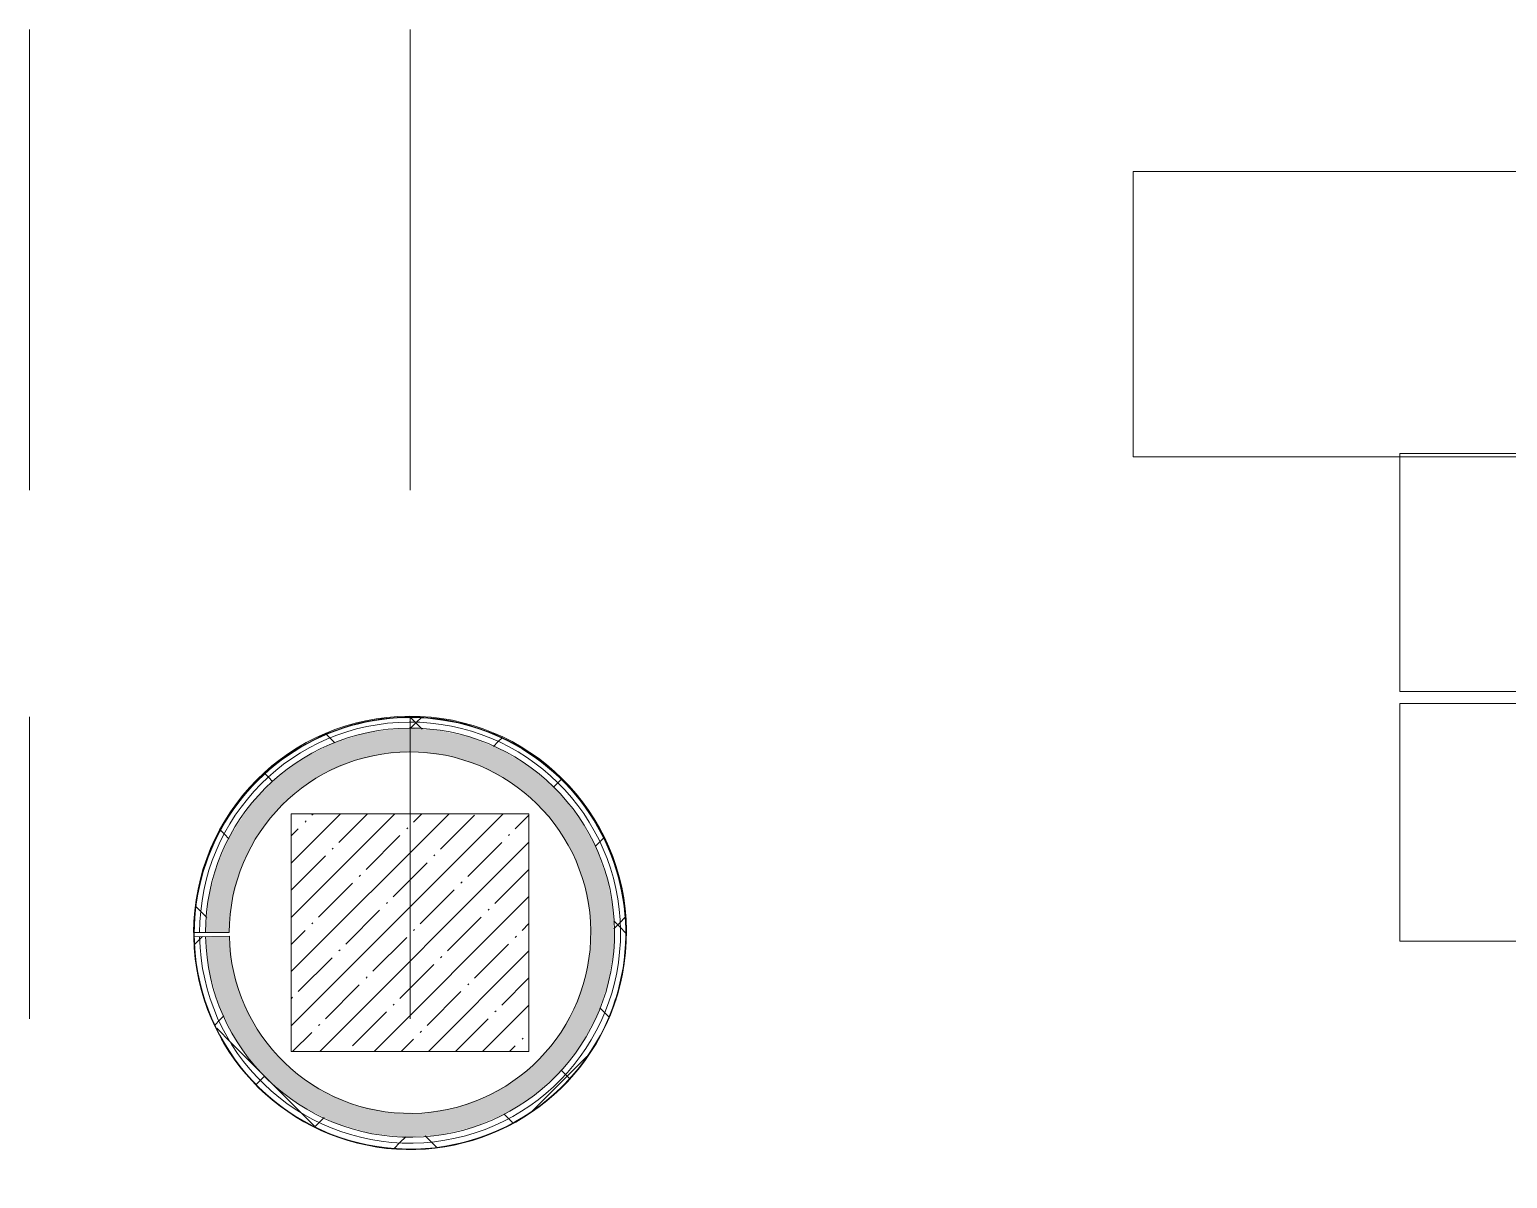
# Model space of a CAD drawing. Header units: millimetres. Extents: x 35881 to 234190, y -8553 to 29063.
# Drawn here: x 47660 to 50767, y 22483 to 24898 of the extents above; entities that cross this region are included whole.
import ezdxf

# ---------------------------------------------------------------- set-up
doc = ezdxf.new("R2010")
doc.units = ezdxf.units.MM
doc.linetypes.add('Осевая', pattern=[3175, 635, -476.25, 1587.5, -476.25])
for name, color, linetype, lineweight in [('A-WALL', 7, 'Continuous', 9), ('I-WALL', 7, 'Continuous', 9), ('S-COLS', 7, 'Continuous', 9), ('Оси-2', 7, 'Осевая', 9)]:
    doc.layers.add(name, color=color, linetype=linetype, lineweight=lineweight)
for name, color, linetype, lineweight, true_color in [('A-WALL-1', 7, 'Continuous', 9, 0x3c3c3c), ('A-WALL-FNSH-1', 7, 'Continuous', 9, 0x3c3c3c), ('I-FURN-1', 7, 'Continuous', 9, 0xf0f0f0)]:
    doc.layers.add(name, color=color, linetype=linetype, lineweight=lineweight, true_color=true_color)
pattern_1 = [(45, (0, 0), (-106.066, 106.066), []), (135, (0, 0), (-106.066, -106.066), [])]

# ---------------------------------------------------------------- blocks, each defined once
blk = doc.blocks.new('BSC_Колонна _Прямоугольная - 500х500-V29-План размещения напольных электротехнических лючков и розеток 1 этажа в осях 12-23')
at = {"layer": 'S-COLS'}
h = blk.add_hatch(dxfattribs=at)
h.set_pattern_fill('FP_42', color=256, style=0, pattern_type=2)
h.set_pattern_definition([(45, (-48460, -23000), (-57.02463, 57.02463), []), (45, (-48402.975, -23000), (-57.02463, 57.02463), [100.806, -20.161, 3.353, -16.808])])
h.paths.add_polyline_path([(-196.5, -250), (250, -249.4), (250, 250), (-250, 250), (-250, -250)])
for p, q in [((250, 250), (-250, 250)), ((-250, 250), (-250, -250)), ((250, -250), (250, 250)), ((-250, -250), (250, -250))]:
    blk.add_line(p, q, dxfattribs=at)
blk = doc.blocks.new('Стол базовый прямоугольный - 1_70п-25542645-План размещения напольных электротехнических лючков и розеток 1 этажа в осях 12-23')
at = {"layer": 'I-FURN-1'}
for p, q in [((700, 300), (-700, 300)), ((-700, 300), (-700, -300)), ((700, -300), (700, 300)), ((-700, -300), (700, -300))]:
    blk.add_line(p, q, dxfattribs=at)
blk = doc.blocks.new('Стол базовый прямоугольный - 1_325п-25542841-План размещения напольных электротехнических лючков и розеток 1 этажа в осях 12-23')
at = {"layer": 'I-FURN-1'}
for p, q in [((400, 250), (-400, 250)), ((-400, 250), (-400, -250)), ((400, -250), (400, 250)), ((-400, -250), (400, -250))]:
    blk.add_line(p, q, dxfattribs=at)

msp = doc.modelspace()

# ---------------------------------------------------------------- hatches: boundary and pattern name
at = {"layer": 'I-WALL'}
h = msp.add_hatch(dxfattribs=at)
h.set_pattern_fill('FP_60', color=256, style=0, pattern_type=2)
h.set_pattern_definition(pattern_1)
h.paths.add_polyline_path([(48429, 22546.1), (48503.9, 22547.1), (48577.7, 22560.5), (48648.2, 22585.7), (48713.6, 22622.2), (48772.2, 22669), (48822.3, 22724.7), (48862.5, 22787.9), (48891.9, 22856.8), (48909.5, 22929.6), (48915, 23004.3), (48908.1, 23078.9), (48889.1, 23151.4), (48858.4, 23219.8), (48816.9, 23282.2), (48765.8, 23336.9), (48706.4, 23382.5), (48640.3, 23417.8), (48569.3, 23441.7), (48495.3, 23453.6), (48420.4, 23453.3), (48346.5, 23440.6), (48275.8, 23416), (48210, 23380.2), (48151, 23334), (48100.4, 23278.7), (48059.5, 23216), (48029.5, 23147.3), (48011.2, 23074.7), (48005, 23000), (48017.5, 23000), (48023.8, 23074.6), (48042.6, 23147), (48073.4, 23215.2), (48115.1, 23277.3), (48166.8, 23331.4), (48226.8, 23376.1), (48293.5, 23410), (48365, 23432.2), (48445.3, 23441.8), (48513.9, 23439.2), (48587.2, 23423.8), (48656.8, 23396.3), (48720.7, 23357.5), (48777.2, 23308.5), (48824.7, 23250.6), (48861.7, 23185.6), (48887.2, 23115.2), (48900.5, 23041.6), (48901.3, 22966.8), (48889.3, 22892.9), (48865.2, 22822.1), (48829.4, 22756.4), (48783.1, 22697.6), (48727.5, 22647.5), (48664.3, 22607.5), (48595.2, 22578.7), (48522.3, 22561.9), (48445.3, 22557.9), (48373.2, 22566.1), (48301.4, 22586.9), (48234, 22619.5), (48173.2, 22663.1), (48120.5, 22716.2), (48077.5, 22777.5), (48045.5, 22845.1), (48025.3, 22917.1), (48017.6, 22991.6), (48005.1, 22991.3), (48012.7, 22916.8), (48032.4, 22844.5), (48063.7, 22776.5), (48105.8, 22714.5), (48157.4, 22660.2), (48217.3, 22615.1), (48283.7, 22580.5), (48355, 22557.3)])
for points in [[(48893.4, 22861.4), (48910, 22934.1), (48914.5, 23008.5), (48906.7, 23082.7), (48887, 23154.6), (48855.7, 23222.2), (48809, 23289), (48762.4, 23337.9), (48702.9, 23382.8), (48636.8, 23417.3), (48566, 23440.6), (48492.3, 23452), (48417.8, 23451.1), (48344.4, 23438.2), (48274.1, 23413.3), (48208.8, 23377.4), (48150.2, 23331.2), (48100, 23276.1), (48059.5, 23213.5), (48029.7, 23145.2), (48011.6, 23072.9), (48012.5, 23072.7), (48030.7, 23144.8), (48060.4, 23213), (48100.8, 23275.5), (48150.9, 23330.5), (48209.3, 23376.5), (48274.5, 23412.4), (48344.6, 23437.2), (48417.9, 23450.1), (48492.2, 23451), (48565.8, 23439.6), (48636.4, 23416.4), (48702.4, 23381.9), (48761.8, 23337.2), (48813, 23283.3), (48854.8, 23221.7), (48886, 23154.2), (48905.7, 23082.5), (48913.5, 23008.5), (48909, 22934.2), (48892.4, 22861.7)], [(48447.9, 22570.2), (48520.5, 22574.3), (48591.4, 22590.6), (48658.5, 22618.6), (48719.9, 22657.5), (48773.9, 22706.2), (48819, 22763.3), (48853.7, 22827.1), (48877.2, 22895.9), (48888.8, 22967.7), (48888.1, 23040.4), (48875.2, 23112), (48850.4, 23180.3), (48814.4, 23243.5), (48768.3, 23299.8), (48713.4, 23347.4), (48651.2, 23385.1), (48583.6, 23411.9), (48512.4, 23426.8), (48439.8, 23429.5), (48367.7, 23420), (48298.2, 23398.4), (48233.4, 23365.5), (48175.1, 23322.1), (48124.9, 23269.4), (48081.6, 23203.2), (48054.4, 23142.8), (48036.1, 23072.5), (48030, 23000), (48080, 23000), (48086.1, 23067.6), (48104.1, 23133.1), (48133.5, 23194.4), (48173.3, 23249.4), (48222.3, 23296.4), (48278.8, 23334), (48341.2, 23361), (48407.4, 23376.3), (48475.2, 23379.7), (48542.5, 23370.9), (48607.3, 23350.3), (48667.3, 23318.5), (48720.7, 23276.5), (48765.7, 23225.7), (48801, 23167.7), (48825.4, 23104.3), (48838.1, 23037.6), (48838.8, 22969.6), (48827.3, 22902.7), (48804.1, 22838.9), (48770, 22780.2), (48725.9, 22728.5), (48673.3, 22685.5), (48613.9, 22652.6), (48549.6, 22630.7), (48482.4, 22620.7), (48414.5, 22622.7), (48348.1, 22636.8), (48285.2, 22662.6), (48228, 22699.1), (48178.1, 22745.2), (48137.2, 22799.4), (48106.7, 22860.1), (48087.4, 22925.2), (48080.1, 22992.8), (48030.1, 22991.8), (48037.6, 22919.5), (48057.2, 22849.5), (48088.3, 22783.7), (48130.1, 22724.2), (48181.3, 22672.6), (48240.4, 22630.3), (48305.9, 22598.6), (48375.7, 22578.3), (48445.3, 22570.5)], [(48427.7, 22545.1), (48503.3, 22546.1), (48577.8, 22559.5), (48649, 22585.1), (48714.9, 22622.2), (48773.8, 22669.7), (48824, 22726.3), (48864.1, 22790.5), (48863.2, 22790.9), (48823.2, 22726.9), (48773.1, 22670.4), (48714.4, 22623), (48648.6, 22586.1), (48577.5, 22560.5), (48503.2, 22547.1), (48427.8, 22546.1), (48353.2, 22557.8), (48281.5, 22581.6), (48214.9, 22617), (48155, 22662.9), (48103.5, 22718.1), (48061.9, 22781.2), (48031.4, 22850.2), (48012.7, 22923.3), (48011.7, 22923.2), (48030.4, 22849.9), (48061.1, 22780.7), (48102.7, 22717.5), (48154.3, 22662.2), (48214.3, 22616.1), (48281.1, 22580.7), (48352.9, 22556.8)]]:
    msp.add_hatch(color=256, dxfattribs=at).paths.add_polyline_path(points)
h = msp.add_hatch(dxfattribs=at)
h.set_pattern_fill('FP_60', color=256, style=0, pattern_type=2)
h.set_pattern_definition(pattern_1)
h.paths.add_polyline_path([(48447.6, 22557.7), (48522.3, 22561.9), (48595.2, 22578.7), (48664.3, 22607.5), (48727.5, 22647.5), (48783.1, 22697.6), (48829.4, 22756.4), (48865.2, 22822.1), (48889.3, 22892.9), (48901.3, 22966.8), (48900.5, 23041.6), (48887.2, 23115.2), (48861.7, 23185.6), (48824.7, 23250.6), (48777.2, 23308.5), (48717.5, 23359.5), (48656.8, 23396.3), (48587.2, 23423.8), (48513.9, 23439.2), (48439.2, 23442), (48365, 23432.2), (48293.5, 23410), (48226.8, 23376.1), (48166.8, 23331.4), (48115.1, 23277.3), (48073.4, 23215.2), (48042.6, 23147), (48023.8, 23074.6), (48017.5, 23000), (48030, 23000), (48036.1, 23072.5), (48054.4, 23142.8), (48084.3, 23209.1), (48124.9, 23269.4), (48175.1, 23322.1), (48233.4, 23365.5), (48298.2, 23398.4), (48367.7, 23420), (48445.3, 23429.3), (48512.4, 23426.8), (48583.6, 23411.9), (48651.2, 23385.1), (48713.4, 23347.4), (48768.3, 23299.8), (48814.4, 23243.5), (48850.4, 23180.3), (48875.2, 23112), (48888.1, 23040.4), (48888.8, 22967.7), (48877.2, 22895.9), (48853.7, 22827.1), (48819, 22763.3), (48773.9, 22706.2), (48719.9, 22657.5), (48658.5, 22618.6), (48591.4, 22590.6), (48520.5, 22574.3), (48445.3, 22570.5), (48375.7, 22578.3), (48305.9, 22598.6), (48240.4, 22630.3), (48181.3, 22672.6), (48130.1, 22724.2), (48088.3, 22783.7), (48057.2, 22849.5), (48037.6, 22919.5), (48030.1, 22991.8), (48017.6, 22991.6), (48025.3, 22917.1), (48045.5, 22845.1), (48077.5, 22777.5), (48120.5, 22716.2), (48173.2, 22663.1), (48234, 22619.5), (48301.4, 22586.9), (48373.2, 22566.1), (48445.3, 22557.9)])

# ---------------------------------------------------------------- linework, layer by layer
at = {"layer": 'A-WALL'}
for radius in [442.5, 430]:
    msp.add_arc((48460, 23000), radius, 181.0922, 180, dxfattribs=at)
at = {"layer": 'A-WALL-1'}
for p, q in [((48005, 23000), (48080, 23000)), ((48080.1, 22992.8), (48005.1, 22991.3))]:
    msp.add_line(p, q, dxfattribs=at)
for radius in [455, 380]:
    msp.add_arc((48460, 23000), radius, 181.0922, 180, dxfattribs=at)
at = {"layer": 'A-WALL-FNSH-1'}
for p, q in [((48893, 22860.4), (48892.1, 22860.7)), ((48892.4, 22861.7), (48893.4, 22861.4))]:
    msp.add_line(p, q, dxfattribs=at)
for centre, radius, start, end in [((48460, 22998.5), 454.6, 342.4417, 179.9986), ((48460, 22998.5), 453.6, 342.4417, 179.9986), ((48460, 22998.6), 454.6, 180, 342.3016), ((48460, 22998.6), 453.6, 180, 342.3016)]:
    msp.add_arc(centre, radius, start, end, dxfattribs=at)
at = {"layer": 'Оси-2'}
for p, q in [((47660, 593.7), (47660, 24898.1)), ((48460, 593.7), (48460, 24898.1))]:
    msp.add_line(p, q, dxfattribs=at)

# ---------------------------------------------------------------- block references
at = {"layer": 'I-FURN-1'}
for name, p in [('Стол базовый прямоугольный - 1_70п-25542645-План размещения напольных электротехнических лючков и розеток 1 этажа в осях 12-23', (50680, 24300)), ('Стол базовый прямоугольный - 1_325п-25542841-План размещения напольных электротехнических лючков и розеток 1 этажа в осях 12-23', (50941.2, 23756.8)), ('Стол базовый прямоугольный - 1_325п-25542841-План размещения напольных электротехнических лючков и розеток 1 этажа в осях 12-23', (50941.2, 23231.8))]:
    msp.add_blockref(name, p, dxfattribs=at)
at = {"layer": 'S-COLS'}
msp.add_blockref('BSC_Колонна _Прямоугольная - 500х500-V29-План размещения напольных электротехнических лючков и розеток 1 этажа в осях 12-23', (48460, 23000), dxfattribs=at)

doc.saveas('drawing.dxf')
